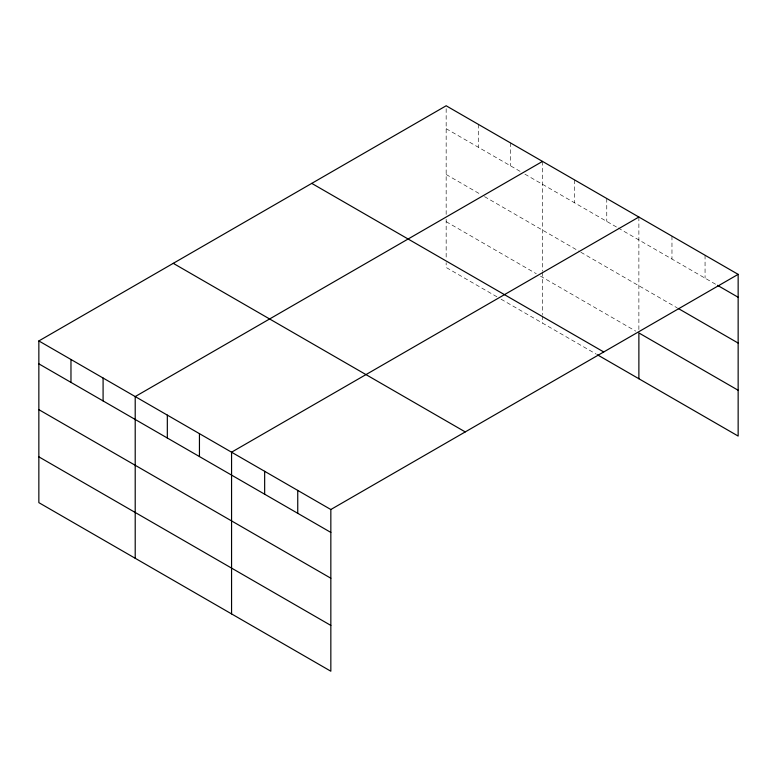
<?xml version="1.0" encoding="UTF-8"?>
<svg xmlns="http://www.w3.org/2000/svg" width="777" height="777" viewBox="0 0 777 777"><rect width="100%" height="100%" fill="white"/><g stroke="black" fill="none" stroke-linecap="round" stroke-linejoin="round"><path stroke-width="0.58" stroke-dasharray="3.88 2.91" d="M446.163 214.423L446.163 105.779M446.163 128.681L520.765 171.746M524.902 174.145L617.113 227.379M618.152 227.982L716.433 284.722M446.163 174.485L480.351 194.221M484.498 196.62L579.817 251.651M580.856 252.253L677.136 307.838M446.163 221.678L536.305 273.718M540.442 276.117L635.771 331.148M496.93 296.795L446.163 267.482L446.163 262.665M501.078 299.194L596.396 354.225M705.06 255.244L705.06 278.156M671.969 236.14L671.969 259.042M638.879 217.036L638.879 330.516M606.759 198.494L606.759 221.396M574.64 179.953L574.64 202.855M542.521 161.412L542.521 271.26M542.521 272.474L542.521 314.675M542.521 315.88L542.521 323.115M510.402 142.861L510.402 165.763M478.282 124.32L478.282 147.222M446.163 219.26L446.163 257.847"/><path stroke-width="1.17" d="M738.15 274.359L446.163 105.779L38.85 340.938L38.85 502.641L330.837 671.221L330.837 509.518L738.15 274.359L738.15 436.062L597.435 354.817M542.521 161.412L135.208 396.571L135.208 558.274M638.879 217.036L231.565 452.195L231.565 613.908M717.472 285.314L738.15 297.261M678.175 308.43L738.15 343.065M738.15 390.258L638.879 332.945L638.879 378.749M311.752 183.382L603.739 351.962M173.261 263.335L465.248 431.915M38.85 340.938L330.837 509.518M38.85 363.84L330.837 532.42M38.85 409.644L330.837 578.224M38.85 456.837L330.837 625.417M297.746 490.404L297.746 513.315M264.656 471.299L264.656 494.201M199.446 433.653L199.446 456.555M167.327 415.112L167.327 438.014M103.088 378.02L103.088 400.922M70.969 359.479L70.969 382.381"/></g></svg>
